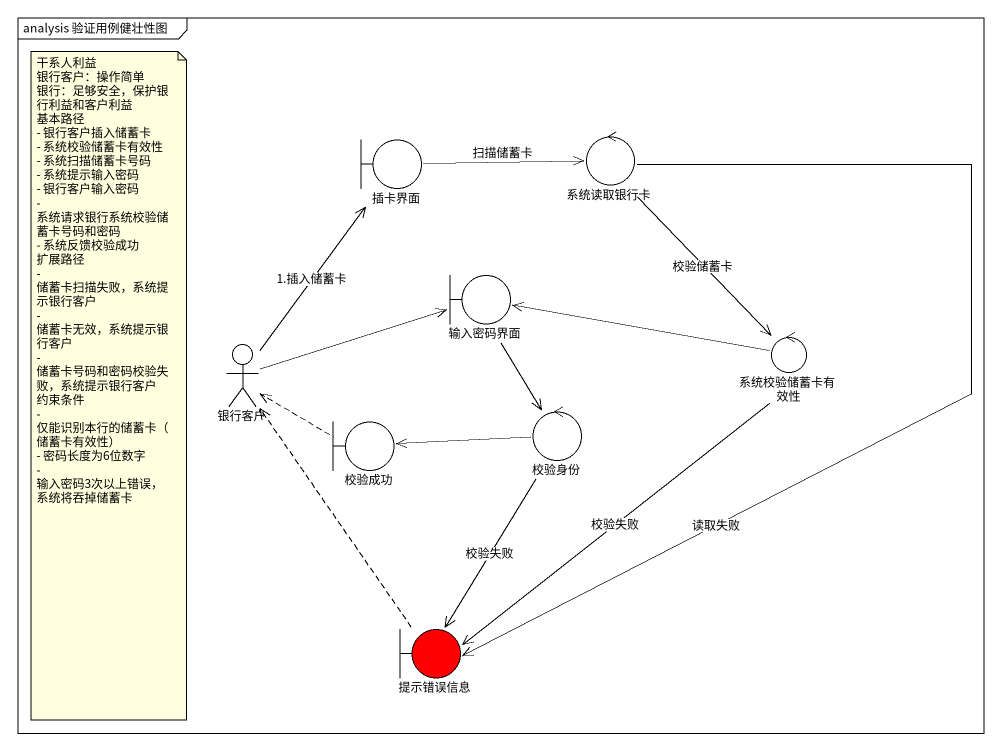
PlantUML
@startuml
mainframe analysis 验证用例健壮性图
boundary 插卡界面
control 系统读取银行卡
boundary 输入密码界面
actor 银行客户
control 系统校验储蓄卡有效性
boundary 校验成功
control 校验身份
boundary 提示错误信息 #FF0000
插卡界面 -right-> 系统读取银行卡 : 扫描储蓄卡
系统读取银行卡 --> 系统校验储蓄卡有效性 : 校验储蓄卡
系统读取银行卡 --> 提示错误信息 : 读取失败
输入密码界面 --> 校验身份
银行客户 -up-> 插卡界面 : 1.插入储蓄卡
银行客户 -right-> 输入密码界面
系统校验储蓄卡有效性 -left-> 输入密码界面
系统校验储蓄卡有效性 --> 提示错误信息 : 校验失败
校验成功 .left.> 银行客户
校验身份 -left-> 校验成功
校验身份 --> 提示错误信息 : 校验失败
提示错误信息 .up.> 银行客户
note as N1
  干系人利益
  银行客户：操作简单
  银行：足够安全，保护银行利益和客户利益
  基本路径
  - 银行客户插入储蓄卡
  - 系统校验储蓄卡有效性
  - 系统扫描储蓄卡号码
  - 系统提示输入密码
  - 银行客户输入密码
  - 系统请求银行系统校验储蓄卡号码和密码
  - 系统反馈校验成功
  扩展路径
  - 储蓄卡扫描失败，系统提示银行客户
  - 储蓄卡无效，系统提示银行客户
  - 储蓄卡号码和密码校验失败，系统提示银行客户
  约束条件
  - 仅能识别本行的储蓄卡（储蓄卡有效性）
  - 密码长度为6位数字
  - 输入密码3次以上错误，系统将吞掉储蓄卡
end note
@enduml
